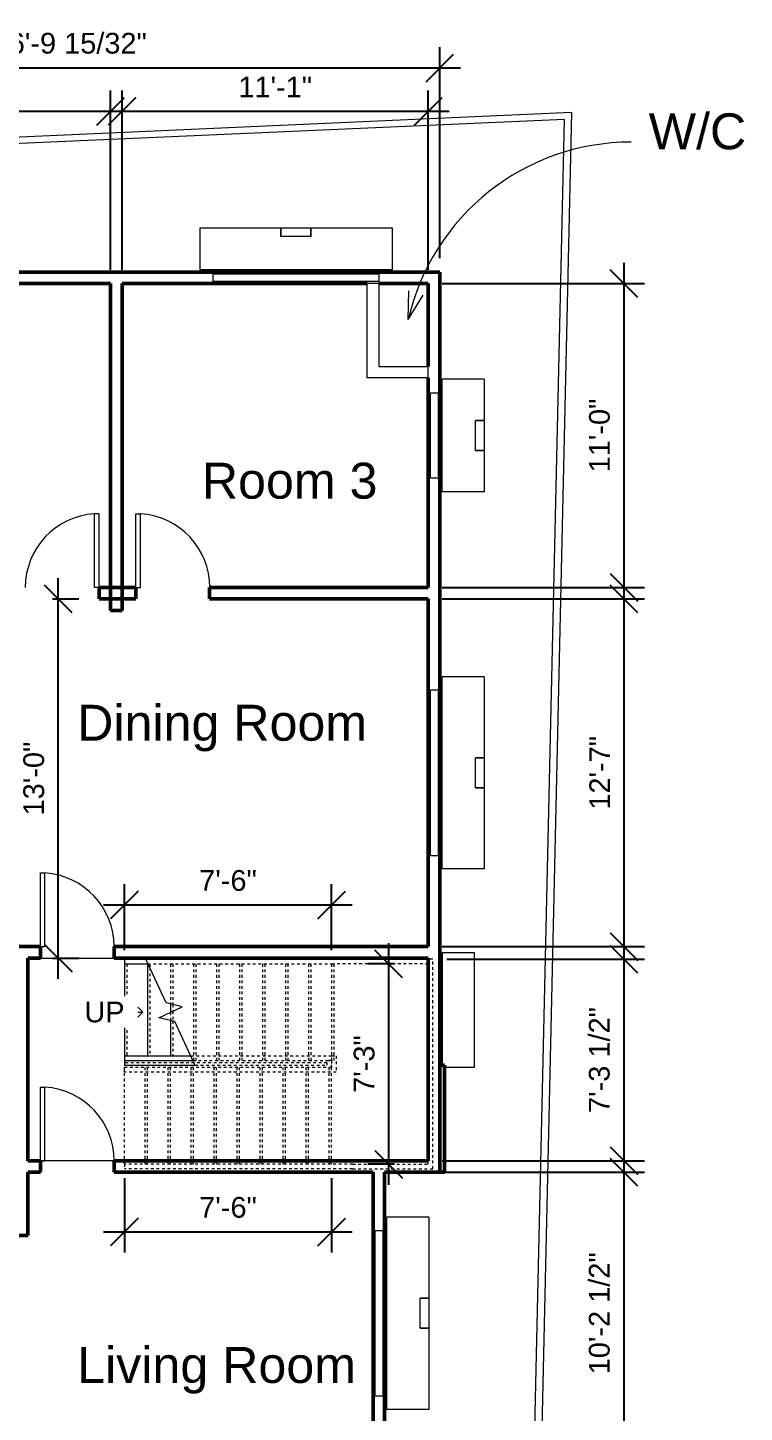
# Model space of a CAD drawing. Header units: feet. Extents: x -34 to 191, y -44 to 82.
# Drawn here: x -6.3 to 19.7, y -13.7 to 36.4 of the extents above; entities that cross this region are included whole.
import ezdxf

# ---------------------------------------------------------------- set-up
doc = ezdxf.new("R2010")
doc.units = ezdxf.units.FT
doc.header["$MEASUREMENT"] = 0
doc.linetypes.add('Overhead 1_16_', pattern=[0.008464, 0.005208, -0.003255])
for name, color, linetype, lineweight in [('A-ANNO-DIMS', 211, 'Continuous', 9), ('A-DOOR', 31, 'Continuous', 13), ('A-FLOR', 192, 'Continuous', 13), ('A-FLOR-HRAL', 11, 'Continuous', 9), ('A-GLAZ', 151, 'Continuous', 13), ('G-ANNO-TEXT', 231, 'Continuous', 9), ('I-WALL', 2, 'Continuous', 13), ('Q-CASE', 31, 'Continuous', 9), ('S-STRS', 31, 'Continuous', 9), ('S-STRS-ANNO', 31, 'Continuous', 9), ('S-STRS-IDEN', 31, 'Continuous', 9), ('S-STRS-MBND', 31, 'Overhead 1_16_', 9)]:
    doc.layers.add(name, color=color, linetype=linetype, lineweight=lineweight)
doc.styles.add('Arial', font='arial.ttf', dxfattribs={"height": 0.75})
doc.styles.add('Arial_1', font='arial.ttf', dxfattribs={"height": 1.299782})
doc.dimstyles.new('Linear_-_3_32__Arial', dxfattribs={"dimtxt": 0.765195, "dimasz": 1, "dimexe": 0.75, "dimexo": 0.5, "dimgap": 0.5, "dimtad": 1, "dimdec": 5, "dimlfac": 12, "dimrnd": 0.03125, "dimzin": 1, "dimdsep": 46, "dimlunit": 4, "dimtxsty": 'Arial', "dimblk1": 'OBLIQUE', "dimblk2": 'OBLIQUE', "dimsah": 1, "dimcen": 0.09, "dimdle": 0.75, "dimazin": 0, "dimtfac": 1, "dimtdec": 4, "dimtix": 1, "dimtmove": 0, "dimatfit": 3, "dimfxl": 1, "dimtvp": 1, "dimtfill": 1, "dimfrac": 2, "dimtolj": 1, "dimtzin": 0, "dimarcsym": 2})

# ---------------------------------------------------------------- blocks, each defined once
blk = doc.blocks.new('Top Rail Type - Top Rail_Internal_-190362-Level 1')
at = {"layer": 'A-FLOR-HRAL'}
for p, q in [((-2.787, 4.837), (-2.787, 4.67)), ((-2.787, 4.837), (-0.382, 4.837)), ((-2.787, 4.67), (-0.304, 4.67)), ((-0.304, 4.67), (-0.382, 4.837))]:
    blk.add_line(p, q, dxfattribs=at)
at = {"layer": 'A-FLOR-HRAL', "linetype": 'Overhead 1_16_'}
for p, q in [((-0.382, 4.837), (4.713, 4.837)), ((-0.304, 4.67), (4.713, 4.67)), ((4.713, 4.837), (4.88, 4.837)), ((4.713, 4.67), (4.713, 4.42)), ((4.88, 4.837), (4.88, 4.42)), ((-2.787, 4.253), (-2.787, 4.42)), ((4.713, 4.42), (-2.787, 4.42)), ((4.88, 4.253), (-2.787, 4.253)), ((4.88, 4.42), (4.88, 4.253))]:
    blk.add_line(p, q, dxfattribs=at)
blk = doc.blocks.new('iron window 4_5 x 6_Recovery_ - iron window 4_5 x 6_Recovery_-197714-Level 1')
at = {"layer": 'A-GLAZ'}
for p, q in [((-3, -0.147), (-3, 0.129)), ((-3, 0.129), (3, 0.129)), ((3, 0.129), (3, -0.147)), ((-3.479, -0.292), (3.479, -0.292)), ((-3.479, -1.809), (-3.479, -0.292)), ((3, -0.147), (-3, -0.147)), ((3.479, -1.809), (3.479, -0.292)), ((-0.542, -1.497), (-0.542, -1.809)), ((-0.542, -1.497), (0.542, -1.497)), ((-0.542, -1.809), (-0.542, -1.497)), ((0.542, -1.809), (0.542, -1.497)), ((0.542, -1.497), (0.542, -1.809)), ((-0.542, -1.809), (-3.479, -1.809)), ((0.542, -1.809), (-0.542, -1.809)), ((3.479, -1.809), (0.542, -1.809))]:
    blk.add_line(p, q, dxfattribs=at)
blk = doc.blocks.new('iron window 4_5 x 3 - iron window 4_5 x 3-197920-Level 1')
at = {"layer": 'A-GLAZ'}
for p, q in [((-1.542, -0.147), (-1.542, 0.129)), ((-1.542, 0.129), (1.542, 0.129)), ((1.542, 0.129), (1.542, -0.147)), ((-2.042, -0.292), (2.042, -0.292)), ((-2.042, -1.809), (-2.042, -0.292)), ((1.542, -0.147), (-1.542, -0.147)), ((2.042, -1.809), (2.042, -0.292)), ((-0.54, -1.497), (-0.54, -1.809)), ((-0.54, -1.497), (0.543, -1.497)), ((-0.54, -1.809), (-0.54, -1.497)), ((0.543, -1.809), (0.543, -1.497)), ((0.543, -1.497), (0.543, -1.809)), ((-0.54, -1.809), (-2.042, -1.809)), ((0.543, -1.809), (-0.54, -1.809)), ((2.042, -1.809), (0.543, -1.809))]:
    blk.add_line(p, q, dxfattribs=at)
blk = doc.blocks.new('Casework 13 - Casework 13-233222-Level 1')
at = {"layer": 'Q-CASE'}
for p, q in [((8.713, 8.587), (9.88, 8.587)), ((8.713, 8.587), (8.713, 4.503)), ((9.88, 4.42), (9.88, 8.587)), ((9.88, 4.42), (8.797, 4.42))]:
    blk.add_line(p, q, dxfattribs=at)
blk = doc.blocks.new('Single-Flush - 32_ x 84_-294674-Level 1')
at = {"layer": 'A-DOOR', "lineweight": 20}
for p, q in [((1.167, -0.208), (1.167, -2.875)), ((1.333, -0.208), (1.167, -0.208)), ((1.333, -0.208), (1.333, -2.875)), ((1.333, -2.875), (1.167, -2.875))]:
    blk.add_line(p, q, dxfattribs=at)
at = {"layer": 'A-DOOR', "lineweight": 9}
blk.add_arc((1.333, -0.208), 2.672, 180, 266.4241, dxfattribs=at)
blk = doc.blocks.new('Single-Flush - 32_ x 84_-294587-Level 1')
at = {"layer": 'A-DOOR', "lineweight": 20}
for p, q in [((1.167, 0.208), (1.167, 2.875)), ((1.333, 2.875), (1.167, 2.875)), ((1.333, 0.208), (1.333, 2.875)), ((1.333, 0.208), (1.167, 0.208))]:
    blk.add_line(p, q, dxfattribs=at)
at = {"layer": 'A-DOOR', "lineweight": 9}
blk.add_arc((1.333, 0.208), 2.672, 93.5759, 180, dxfattribs=at)
blk = doc.blocks.new('_Oblique')
at = {"color": 0, "linetype": 'ByBlock', "lineweight": -2}
blk.add_line((-0.5, -0.5), (0.5, 0.5), dxfattribs=at)
blk = doc.blocks.new('DIMBLOCK4-Level 1')
at = {"layer": 'A-ANNO-DIMS', "color": 0, "lineweight": -2, "transparency": 16777216}
for p, q in [((15.293, -4.276), (15.293, -15.984)), ((8.713, -5.026), (16.043, -5.026)), ((6.713, -15.234), (16.043, -15.234))]:
    blk.add_line(p, q, dxfattribs=at)
at = {"layer": 'Defpoints', "color": 0, "transparency": 16777216}
for p in [(8.213, -5.026), (6.213, -15.234), (15.293, -15.234)]:
    blk.add_point(p, dxfattribs=at)
at = {"layer": 'A-ANNO-DIMS', "color": 0, "lineweight": -2, "transparency": 16777216}
for p, rotation in [((15.293, -5.026), 90), ((15.293, -15.234), 270)]:
    blk.add_blockref('_Oblique', p, dxfattribs=dict(at, rotation=rotation))
at = {"layer": 'A-ANNO-DIMS', "color": 0, "transparency": 16777216, "insert": (14.406, -10.13), "char_height": 0.75, "width": 5.98971, "attachment_point": 5, "rotation": 90, "style": 'Arial', "bg_fill": 3, "box_fill_scale": 1.25, "bg_fill_color": 256, "bg_fill_true_color": 13158600, "bg_fill_transparency": 0}
blk.add_mtext('\\A1;10\'-2 1/2"', dxfattribs=at)
blk = doc.blocks.new('DIMBLOCK5-Level 1')
at = {"layer": 'A-ANNO-DIMS', "color": 0, "lineweight": -2, "transparency": 16777216}
for p, q in [((15.293, 3.432), (15.293, -5.359)), ((8.88, 2.682), (16.043, 2.682)), ((8.713, -4.609), (16.043, -4.609))]:
    blk.add_line(p, q, dxfattribs=at)
at = {"layer": 'Defpoints', "color": 0, "transparency": 16777216}
for p in [(8.38, 2.682), (8.213, -4.609), (15.293, -4.609)]:
    blk.add_point(p, dxfattribs=at)
at = {"layer": 'A-ANNO-DIMS', "color": 0, "lineweight": -2, "transparency": 16777216}
for p, rotation in [((15.293, 2.682), 90), ((15.293, -4.609), 270)]:
    blk.add_blockref('_Oblique', p, dxfattribs=dict(at, rotation=rotation))
at = {"layer": 'A-ANNO-DIMS', "color": 0, "transparency": 16777216, "insert": (14.405, -0.963), "char_height": 0.75, "width": 5.2975, "attachment_point": 5, "rotation": 90, "style": 'Arial', "bg_fill": 3, "box_fill_scale": 1.25, "bg_fill_color": 256, "bg_fill_true_color": 13158600, "bg_fill_transparency": 0}
blk.add_mtext('\\A1;7\'-3 1/2"', dxfattribs=at)
blk = doc.blocks.new('DIMBLOCK6-Level 1')
at = {"layer": 'A-ANNO-DIMS', "color": 0, "lineweight": -2, "transparency": 16777216}
for p, q in [((15.293, 16.474), (15.293, 2.391)), ((8.713, 15.724), (16.043, 15.724)), ((8.713, 3.141), (16.043, 3.141))]:
    blk.add_line(p, q, dxfattribs=at)
at = {"layer": 'Defpoints', "color": 0, "transparency": 16777216}
for p in [(8.213, 15.724), (8.213, 3.141), (15.293, 3.141)]:
    blk.add_point(p, dxfattribs=at)
at = {"layer": 'A-ANNO-DIMS', "color": 0, "lineweight": -2, "transparency": 16777216}
for p, rotation in [((15.293, 15.724), 90), ((15.293, 3.141), 270)]:
    blk.add_blockref('_Oblique', p, dxfattribs=dict(at, rotation=rotation))
at = {"layer": 'A-ANNO-DIMS', "color": 0, "transparency": 16777216, "insert": (14.417, 9.432), "char_height": 0.75, "width": 3.89896, "attachment_point": 5, "rotation": 90, "style": 'Arial', "bg_fill": 3, "box_fill_scale": 1.25, "bg_fill_color": 256, "bg_fill_true_color": 13158600, "bg_fill_transparency": 0}
blk.add_mtext('\\A1;12\'-7"', dxfattribs=at)
blk = doc.blocks.new('DIMBLOCK7-Level 1')
at = {"layer": 'A-ANNO-DIMS', "color": 0, "lineweight": -2, "transparency": 16777216}
for p, q in [((15.293, 27.891), (15.293, 15.391)), ((8.713, 27.141), (16.043, 27.141)), ((8.713, 16.141), (16.043, 16.141))]:
    blk.add_line(p, q, dxfattribs=at)
at = {"layer": 'Defpoints', "color": 0, "transparency": 16777216}
for p in [(8.213, 27.141), (8.213, 16.141), (15.293, 16.141)]:
    blk.add_point(p, dxfattribs=at)
at = {"layer": 'A-ANNO-DIMS', "color": 0, "lineweight": -2, "transparency": 16777216}
for p, rotation in [((15.293, 27.141), 90), ((15.293, 16.141), 270)]:
    blk.add_blockref('_Oblique', p, dxfattribs=dict(at, rotation=rotation))
at = {"layer": 'A-ANNO-DIMS', "color": 0, "transparency": 16777216, "insert": (14.411, 21.641), "char_height": 0.75, "width": 3.89896, "attachment_point": 5, "rotation": 90, "style": 'Arial', "bg_fill": 3, "box_fill_scale": 1.25, "bg_fill_color": 256, "bg_fill_true_color": 13158600, "bg_fill_transparency": 0}
blk.add_mtext('\\A1;11\'-0"', dxfattribs=at)
blk = doc.blocks.new('DIMBLOCK8-Level 1')
at = {"layer": 'A-ANNO-DIMS', "color": 0, "lineweight": -2, "transparency": 16777216}
for p, q in [((-18.16, 28.057), (-18.16, 35.696)), ((8.63, 28.057), (8.63, 35.696)), ((-18.91, 34.946), (9.38, 34.946))]:
    blk.add_line(p, q, dxfattribs=at)
at = {"layer": 'Defpoints', "color": 0, "transparency": 16777216}
for p in [(8.63, 34.946), (-18.16, 27.557), (8.63, 27.557)]:
    blk.add_point(p, dxfattribs=at)
at = {"layer": 'A-ANNO-DIMS', "color": 0, "lineweight": -2, "transparency": 16777216, "rotation": 180}
blk.add_blockref('_Oblique', (-18.16, 34.946), dxfattribs=at)
at = {"layer": 'A-ANNO-DIMS', "color": 0, "lineweight": -2, "transparency": 16777216}
blk.add_blockref('_Oblique', (8.63, 34.946), dxfattribs=at)
at = {"layer": 'A-ANNO-DIMS', "color": 0, "transparency": 16777216, "insert": (-4.765, 35.834), "char_height": 0.75, "width": 7.37412, "attachment_point": 5, "style": 'Arial', "bg_fill": 3, "box_fill_scale": 1.25, "bg_fill_color": 256, "bg_fill_true_color": 13158600, "bg_fill_transparency": 0}
blk.add_mtext('\\A1;26\'-9 15/32"', dxfattribs=at)
blk = doc.blocks.new('DIMBLOCK9-Level 1')
at = {"layer": 'A-ANNO-DIMS', "color": 0, "lineweight": -2, "transparency": 16777216}
for p, q in [((-17.822, 23.682), (-17.822, 34.129)), ((-3.287, 27.641), (-3.287, 34.129)), ((-18.572, 33.379), (-2.537, 33.379))]:
    blk.add_line(p, q, dxfattribs=at)
at = {"layer": 'Defpoints', "color": 0, "transparency": 16777216}
for p in [(-3.287, 33.379), (-3.287, 27.141), (-17.822, 23.182)]:
    blk.add_point(p, dxfattribs=at)
at = {"layer": 'A-ANNO-DIMS', "color": 0, "lineweight": -2, "transparency": 16777216, "rotation": 180}
blk.add_blockref('_Oblique', (-17.822, 33.379), dxfattribs=at)
at = {"layer": 'A-ANNO-DIMS', "color": 0, "lineweight": -2, "transparency": 16777216}
blk.add_blockref('_Oblique', (-3.287, 33.379), dxfattribs=at)
at = {"layer": 'A-ANNO-DIMS', "color": 0, "transparency": 16777216, "insert": (-10.555, 34.266), "char_height": 0.75, "width": 6.68191, "attachment_point": 5, "style": 'Arial', "bg_fill": 3, "box_fill_scale": 1.25, "bg_fill_color": 256, "bg_fill_true_color": 13158600, "bg_fill_transparency": 0}
blk.add_mtext('\\A1;14\'-6 7/16"', dxfattribs=at)
blk = doc.blocks.new('DIMBLOCK10-Level 1')
at = {"layer": 'A-ANNO-DIMS', "color": 0, "lineweight": -2, "transparency": 16777216}
for p, q in [((-2.87, 27.641), (-2.87, 34.129)), ((8.213, 27.641), (8.213, 34.129)), ((-3.62, 33.379), (8.963, 33.379))]:
    blk.add_line(p, q, dxfattribs=at)
at = {"layer": 'Defpoints', "color": 0, "transparency": 16777216}
for p in [(8.213, 33.379), (-2.87, 27.141), (8.213, 27.141)]:
    blk.add_point(p, dxfattribs=at)
at = {"layer": 'A-ANNO-DIMS', "color": 0, "lineweight": -2, "transparency": 16777216, "rotation": 180}
blk.add_blockref('_Oblique', (-2.87, 33.379), dxfattribs=at)
at = {"layer": 'A-ANNO-DIMS', "color": 0, "lineweight": -2, "transparency": 16777216}
blk.add_blockref('_Oblique', (8.213, 33.379), dxfattribs=at)
at = {"layer": 'A-ANNO-DIMS', "color": 0, "transparency": 16777216, "insert": (2.672, 34.255), "char_height": 0.75, "width": 3.89896, "attachment_point": 5, "style": 'Arial', "bg_fill": 3, "box_fill_scale": 1.25, "bg_fill_color": 256, "bg_fill_true_color": 13158600, "bg_fill_transparency": 0}
blk.add_mtext('\\A1;11\'-1"', dxfattribs=at)
blk = doc.blocks.new('DIMBLOCK17-Level 1')
at = {"layer": 'A-ANNO-DIMS', "color": 0, "lineweight": -2, "transparency": 16777216}
for p, q in [((-2.787, 3.016), (-2.787, 5.4)), ((4.713, 3.016), (4.713, 5.4)), ((-3.537, 4.65), (5.463, 4.65))]:
    blk.add_line(p, q, dxfattribs=at)
at = {"layer": 'Defpoints', "color": 0, "transparency": 16777216}
for p in [(4.713, 4.65), (-2.787, 2.516), (4.713, 2.516)]:
    blk.add_point(p, dxfattribs=at)
at = {"layer": 'A-ANNO-DIMS', "color": 0, "lineweight": -2, "transparency": 16777216, "rotation": 180}
blk.add_blockref('_Oblique', (-2.787, 4.65), dxfattribs=at)
at = {"layer": 'A-ANNO-DIMS', "color": 0, "lineweight": -2, "transparency": 16777216}
blk.add_blockref('_Oblique', (4.713, 4.65), dxfattribs=at)
at = {"layer": 'A-ANNO-DIMS', "color": 0, "transparency": 16777216, "insert": (0.963, 5.532), "char_height": 0.75, "width": 3.20675, "attachment_point": 5, "style": 'Arial', "bg_fill": 3, "box_fill_scale": 1.25, "bg_fill_color": 256, "bg_fill_true_color": 13158600, "bg_fill_transparency": 0}
blk.add_mtext('\\A1;7\'-6"', dxfattribs=at)
blk = doc.blocks.new('DIMBLOCK18-Level 1')
at = {"layer": 'A-ANNO-DIMS', "color": 0, "lineweight": -2, "transparency": 16777216}
for p, q in [((6.777, 3.266), (6.777, -5.484)), ((6.984, 2.516), (6.027, 2.516)), ((6.984, -4.734), (6.027, -4.734))]:
    blk.add_line(p, q, dxfattribs=at)
at = {"layer": 'Defpoints', "color": 0, "transparency": 16777216}
for p in [(7.484, 2.516), (6.777, -4.734), (7.484, -4.734)]:
    blk.add_point(p, dxfattribs=at)
at = {"layer": 'A-ANNO-DIMS', "color": 0, "lineweight": -2, "transparency": 16777216}
for p, rotation in [((6.777, 2.516), 90), ((6.777, -4.734), 270)]:
    blk.add_blockref('_Oblique', p, dxfattribs=dict(at, rotation=rotation))
at = {"layer": 'A-ANNO-DIMS', "color": 0, "transparency": 16777216, "insert": (5.894, -1.109), "char_height": 0.75, "width": 3.20675, "attachment_point": 5, "rotation": 90, "style": 'Arial', "bg_fill": 3, "box_fill_scale": 1.25, "bg_fill_color": 256, "bg_fill_true_color": 13158600, "bg_fill_transparency": 0}
blk.add_mtext('\\A1;7\'-3"', dxfattribs=at)
blk = doc.blocks.new('DIMBLOCK19-Level 1')
at = {"layer": 'A-ANNO-DIMS', "color": 0, "lineweight": -2, "transparency": 16777216}
for p, q in [((-2.787, -5.234), (-2.787, -7.933)), ((4.713, -5.234), (4.713, -7.933)), ((-3.537, -7.183), (5.463, -7.183))]:
    blk.add_line(p, q, dxfattribs=at)
at = {"layer": 'Defpoints', "color": 0, "transparency": 16777216}
for p in [(-2.787, -4.734), (4.713, -4.734), (4.713, -7.183)]:
    blk.add_point(p, dxfattribs=at)
at = {"layer": 'A-ANNO-DIMS', "color": 0, "lineweight": -2, "transparency": 16777216, "rotation": 180}
blk.add_blockref('_Oblique', (-2.787, -7.183), dxfattribs=at)
at = {"layer": 'A-ANNO-DIMS', "color": 0, "lineweight": -2, "transparency": 16777216}
blk.add_blockref('_Oblique', (4.713, -7.183), dxfattribs=at)
at = {"layer": 'A-ANNO-DIMS', "color": 0, "transparency": 16777216, "insert": (0.963, -6.3), "char_height": 0.75, "width": 3.20675, "attachment_point": 5, "style": 'Arial', "bg_fill": 3, "box_fill_scale": 1.25, "bg_fill_color": 256, "bg_fill_true_color": 13158600, "bg_fill_transparency": 0}
blk.add_mtext('\\A1;7\'-6"', dxfattribs=at)
blk = doc.blocks.new('DIMBLOCK21-Level 1')
at = {"layer": 'A-ANNO-DIMS', "color": 0, "lineweight": -2, "transparency": 16777216}
for p, q in [((-5.18, 1.974), (-5.18, 16.474)), ((-5.388, 15.724), (-4.43, 15.724)), ((-5.388, 2.724), (-4.43, 2.724))]:
    blk.add_line(p, q, dxfattribs=at)
at = {"layer": 'Defpoints', "color": 0, "transparency": 16777216}
for p in [(-5.888, 15.724), (-5.18, 15.724), (-5.888, 2.724)]:
    blk.add_point(p, dxfattribs=at)
at = {"layer": 'A-ANNO-DIMS', "color": 0, "lineweight": -2, "transparency": 16777216}
for p, rotation in [((-5.18, 15.724), 90), ((-5.18, 2.724), 270)]:
    blk.add_blockref('_Oblique', p, dxfattribs=dict(at, rotation=rotation))
at = {"layer": 'A-ANNO-DIMS', "color": 0, "transparency": 16777216, "insert": (-6.064, 9.224), "char_height": 0.75, "width": 3.89896, "attachment_point": 5, "rotation": 90, "style": 'Arial', "bg_fill": 3, "box_fill_scale": 1.25, "bg_fill_color": 256, "bg_fill_true_color": 13158600, "bg_fill_transparency": 0}
blk.add_mtext('\\A1;13\'-0"', dxfattribs=at)

msp = doc.modelspace()

# ---------------------------------------------------------------- linework, layer by layer
at = {"layer": 'A-FLOR'}
for p, q in [((-5.82844253, 2.72408242), (-3.16177586, 2.72408242)), ((-3.16177586, -4.60925092), (-5.82844253, -4.60925092))]:
    msp.add_line(p, q, dxfattribs=at)
at = {"layer": 'G-ANNO-TEXT', "color": 7}
msp.add_line((7.4877987, 25.8384497), (7.51289242, 26.87342172), dxfattribs=at)
at = {"layer": 'I-WALL'}
for p, q in [((-21.40992486, 31.79654915), (13.39549458, 33.34378842)), ((13.13953466, 33.08216308), (-21.15992486, 31.55741575)), ((11.71353166, -30.18967728), (13.13953466, 33.08216308)), ((13.39549458, 33.34378842), (11.96346819, -30.19531028)), ((6.0048908, 23.72408242), (6.0048908, 27.14074908)), ((6.42155747, 27.14074908), (6.0048908, 27.14074908)), ((6.42155747, 27.14074908), (6.42155747, 24.14074908)), ((6.42155747, 24.14074908), (8.21322414, 24.14074908)), ((8.21322414, 23.72408242), (8.21322414, 24.14074908)), ((8.21322414, 23.72408242), (6.0048908, 23.72408242))]:
    msp.add_line(p, q, dxfattribs=at)
at = {"layer": 'I-WALL', "lineweight": 50}
for p, q in [((8.6298908, 27.55741575), (-18.15992486, 27.55741575)), ((-14.95159153, 27.14074908), (-3.28677586, 27.14074908)), ((-3.28677586, 27.14074908), (-3.28677586, 15.30741575)), ((-2.8701092, 27.14074908), (6.0048908, 27.14074908)), ((-2.8701092, 15.30741575), (-2.8701092, 27.14074908)), ((6.42155747, 27.14074908), (8.21322414, 27.14074908)), ((8.21322414, 27.14074908), (8.21322414, 24.14074908)), ((8.6298908, 27.55741575), (8.6298908, -5.02591758)), ((8.21322414, 23.72408242), (8.21322414, 16.14074908)), ((-2.36825819, 16.14074908), (-3.70159153, 16.14074908)), ((-3.70159153, 16.14074908), (-3.70159153, 15.72408242)), ((-2.36825819, 15.72408242), (-2.36825819, 16.14074908)), ((8.21322414, 16.14074908), (0.29840847, 16.14074908)), ((0.29840847, 16.14074908), (0.29840847, 15.72408242)), ((-3.70159153, 15.72408242), (-2.36825819, 15.72408242)), ((0.29840847, 15.72408242), (8.21322414, 15.72408242)), ((8.21322414, 15.72408242), (8.21322414, 3.14074908)), ((-3.28677586, 15.30741575), (-2.8701092, 15.30741575)), ((-5.82844253, 3.14074908), (-9.32659153, 3.14074908)), ((-5.82844253, 2.72408242), (-5.82844253, 3.14074908)), ((8.21322414, 3.14074908), (-3.16177586, 3.14074908)), ((-3.16177586, 3.14074908), (-3.16177586, 2.72408242)), ((-6.28677586, -4.60925092), (-6.28677586, 2.72408242)), ((-6.28677586, 2.72408242), (-5.82844253, 2.72408242)), ((-3.16177586, 2.72408242), (8.21322414, 2.72408242)), ((8.21322414, 2.72408242), (8.21322414, -4.60925092)), ((8.79655747, -1.15091758), (8.6298908, -1.15091758)), ((8.79655747, -5.02591758), (8.79655747, -1.15091758)), ((-5.82844253, -4.60925092), (-6.28677586, -4.60925092)), ((-5.82844253, -5.02591758), (-5.82844253, -4.60925092)), ((8.21322414, -4.60925092), (-3.16177586, -4.60925092)), ((-3.16177586, -4.60925092), (-3.16177586, -5.02591758)), ((-6.28677586, -7.31758425), (-6.28677586, -5.02591758)), ((-6.28677586, -5.02591758), (-5.82844253, -5.02591758)), ((-3.16177586, -5.02591758), (6.21322414, -5.02591758)), ((6.21322414, -5.02591758), (6.21322414, -15.23416045)), ((6.6298908, -5.02591758), (8.79655747, -5.02591758)), ((6.6298908, -26.19987504), (6.6298908, -5.02591758)), ((-6.70344253, -7.31758425), (-6.28677586, -7.31758425))]:
    msp.add_line(p, q, dxfattribs=at)
at = {"layer": 'S-STRS'}
for p, q in [((-2.78677586, 2.68241575), (-2.78677586, 2.51574908)), ((-2.78677586, 2.68241575), (-2.01386554, 2.68241575)), ((-2.78677586, 2.51574908), (-1.95344253, 2.51574908)), ((-2.78677586, 2.51574908), (-2.78677586, -0.81758425)), ((-1.95344253, 2.51574908), (-1.9361476, 2.51574908)), ((-1.95344253, 2.51574908), (-1.95344253, -0.81758425)), ((-1.1201092, 1.06709855), (-1.1201092, 0.76574908)), ((-1.1201092, 0.46439962), (-1.1201092, -0.81758425)), ((-2.78677586, -0.98425092), (-2.78677586, -1.15091758)), ((-2.78677586, -1.15091758), (-0.22635285, -1.15091758))]:
    msp.add_line(p, q, dxfattribs=at)
at = {"layer": 'S-STRS', "linetype": 'Overhead 1_16_'}
for p, q in [((-2.70344253, 2.51574908), (-2.70344253, -0.81758425)), ((-1.8701092, 2.37412927), (-1.8701092, -0.81758425)), ((-1.03677586, 1.04684599), (-1.03677586, 0.80460805)), ((-1.03677586, 0.44414706), (-1.03677586, -0.81758425))]:
    msp.add_line(p, q, dxfattribs=at)
at = {"layer": 'S-STRS-ANNO'}
for p, q in [((-2.1201092, 0.76574908), (-2.6201092, 1.26574908)), ((-2.78677586, 0.76574908), (-2.1201092, 0.76574908)), ((-2.1201092, 0.76574908), (-2.6201092, 0.26574908))]:
    msp.add_line(p, q, dxfattribs=at)
at = {"layer": 'S-STRS-MBND'}
for p, q in [((-2.01386554, 2.68241575), (4.78530904, 2.68241575)), ((-1.9361476, 2.51574908), (4.78530904, 2.51574908)), ((-1.8701092, 2.51574908), (-1.8701092, 2.37412927)), ((-1.1201092, 2.51574908), (-1.1201092, 1.06709855)), ((-1.03677586, 2.51574908), (-1.03677586, 1.04684599)), ((-0.28677586, 2.51574908), (-0.28677586, -0.98425092)), ((-0.20344253, 2.51574908), (-0.20344253, -0.98425092)), ((0.54655747, 2.51574908), (0.54655747, -0.98425092)), ((0.6298908, 2.51574908), (0.6298908, -0.98425092)), ((1.3798908, 2.51574908), (1.3798908, -0.98425092)), ((1.46322414, 2.51574908), (1.46322414, -0.98425092)), ((2.21322414, 2.51574908), (2.21322414, -0.98425092)), ((2.29655747, 2.51574908), (2.29655747, -0.98425092)), ((3.04655747, 2.51574908), (3.04655747, -0.98425092)), ((3.1298908, 2.51574908), (3.1298908, -0.98425092)), ((3.8798908, 2.51574908), (3.8798908, -0.98425092)), ((3.96322414, 2.51574908), (3.96322414, -0.98425092)), ((4.71322414, 2.51574908), (4.71322414, -0.98425092)), ((8.3798908, 2.68241575), (4.78530904, 2.68241575)), ((8.21322414, 2.51574908), (4.78530904, 2.51574908)), ((4.79655747, 2.51574908), (4.79655747, -0.98425092)), ((8.21322414, -4.73425092), (8.21322414, 2.51574908)), ((8.3798908, -4.90091758), (8.3798908, 2.68241575)), ((-1.1201092, 0.76574908), (-1.1201092, 0.46439962)), ((-1.03677586, 0.80460805), (-1.03677586, 0.44414706)), ((-0.30407079, -0.98425092), (4.54655747, -0.98425092)), ((4.71322414, -0.98425092), (4.54655747, -0.98425092)), ((4.54655747, -0.98425092), (4.71322414, -0.98425092)), ((4.71322414, -0.98425092), (4.71322414, -1.06758425)), ((-2.78677586, -1.06758425), (-2.78677586, -1.23425092)), ((4.54655747, -1.06758425), (-2.78677586, -1.06758425)), ((4.71322414, -1.23425092), (-2.78677586, -1.23425092)), ((-2.78677586, -4.73425092), (-2.78677586, -1.23425092)), ((-2.03677586, -4.73425092), (-2.03677586, -1.23425092)), ((-1.95344253, -4.73425092), (-1.95344253, -1.23425092)), ((-1.20344253, -4.73425092), (-1.20344253, -1.23425092)), ((-1.1201092, -4.73425092), (-1.1201092, -1.23425092)), ((-0.3701092, -4.73425092), (-0.3701092, -1.23425092)), ((-0.28677586, -4.73425092), (-0.28677586, -1.23425092)), ((-0.22635285, -1.15091758), (4.54655747, -1.15091758)), ((0.46322414, -4.73425092), (0.46322414, -1.23425092)), ((0.54655747, -4.73425092), (0.54655747, -1.23425092)), ((1.29655747, -4.73425092), (1.29655747, -1.23425092)), ((1.3798908, -4.73425092), (1.3798908, -1.23425092)), ((2.1298908, -4.73425092), (2.1298908, -1.23425092)), ((2.21322414, -4.73425092), (2.21322414, -1.23425092)), ((2.96322414, -4.73425092), (2.96322414, -1.23425092)), ((3.04655747, -4.73425092), (3.04655747, -1.23425092)), ((3.79655747, -4.73425092), (3.79655747, -1.23425092)), ((3.8798908, -4.73425092), (3.8798908, -1.23425092)), ((4.54655747, -1.15091758), (4.54655747, -1.06758425)), ((4.6298908, -4.73425092), (4.6298908, -1.23425092)), ((4.71322414, -1.23425092), (4.71322414, -1.06758425)), ((4.71322414, -4.73425092), (4.71322414, -1.23425092)), ((-2.78677586, -4.73425092), (-2.78677586, -4.90091758)), ((5.47447257, -4.73425092), (-2.78677586, -4.73425092)), ((5.47447257, -4.90091758), (-2.78677586, -4.90091758)), ((5.47447257, -4.73425092), (8.21322414, -4.73425092)), ((5.47447257, -4.90091758), (8.3798908, -4.90091758))]:
    msp.add_line(p, q, dxfattribs=at)
at = {"layer": 'S-STRS-MBND', "linetype": 'Continuous'}
for p, q in [((-1.27859104, 1.1056145), (-2.01386554, 2.68241575)), ((-0.69527742, 0.96385139), (-1.27859104, 1.1056145)), ((-1.54494097, 0.56764677), (-0.69527742, 0.96385139)), ((-0.96162735, 0.42588366), (-1.54494097, 0.56764677)), ((-0.38178874, -0.81758425), (-0.96162735, 0.42588366)), ((-0.22635285, -1.15091758), (-0.30407079, -0.98425092))]:
    msp.add_line(p, q, dxfattribs=at)

# ---------------------------------------------------------------- block references
at = {"layer": 'A-DOOR'}
msp.add_blockref('Single-Flush - 32_ x 84_-294587-Level 1', (-5.03492486, 15.93241575), dxfattribs=at)
at = {"layer": 'A-DOOR', "rotation": 180}
for p in [(-1.03492486, 15.93241575), (-4.4951092, 2.93241575), (-4.4951092, -4.81758425)]:
    msp.add_blockref('Single-Flush - 32_ x 84_-294674-Level 1', p, dxfattribs=at)
at = {"layer": 'A-FLOR-HRAL'}
msp.add_blockref('Top Rail Type - Top Rail_Internal_-190362-Level 1', (0, -5.65409757), dxfattribs=at)
at = {"layer": 'A-GLAZ'}
for name, p, rotation in [('iron window 4_5 x 6_Recovery_ - iron window 4_5 x 6_Recovery_-197714-Level 1', (3.42155747, 27.34908242), 180), ('iron window 4_5 x 3 - iron window 4_5 x 3-197920-Level 1', (8.42155747, 21.64074908), 89.99999999999991), ('iron window 4_5 x 6_Recovery_ - iron window 4_5 x 6_Recovery_-197714-Level 1', (8.42155747, 9.43241575), 89.99999999999991), ('iron window 4_5 x 6_Recovery_ - iron window 4_5 x 6_Recovery_-197714-Level 1', (6.42155747, -10.13003901), 89.99999999999991)]:
    msp.add_blockref(name, p, dxfattribs=dict(at, rotation=rotation))
at = {"layer": 'Q-CASE'}
msp.add_blockref('Casework 13 - Casework 13-233222-Level 1', (0, -5.65409757), dxfattribs=at)

# ---------------------------------------------------------------- texts
at = {"layer": 'G-ANNO-TEXT', "color": 7, "attachment_point": 1, "style": 'Arial_1'}
for s, insert, char_height, width in [('W/C', (16.19026493, 33.30078476), 1.299781779, 4.4945), ('Room 3', (0.01636465, 20.65530305), 1.299781779, 7.8275), ('Living Room', (-4.49540031, -11.34865043), 1.2997817785, 12.44825)]:
    msp.add_mtext(s, dxfattribs=dict(at, insert=insert, char_height=char_height, width=width))

# ---------------------------------------------------------------- next in the draw order: texts
at = {"layer": 'S-STRS-IDEN', "insert": (-4.2347594, 1.15081014), "char_height": 0.75, "width": 1.7375802396, "attachment_point": 1, "line_spacing_factor": 0.941778, "style": 'Arial', "bg_fill": 3, "box_fill_scale": 1.25, "bg_fill_color": 256, "bg_fill_true_color": 13158600, "bg_fill_transparency": 0}
msp.add_mtext('UP', dxfattribs=at)

# ---------------------------------------------------------------- next in the draw order: dimensions: what is measured, and where the dimension line sits
at = {"layer": 'A-ANNO-DIMS'}
for base, p1, p2, override, picture, middle in [((-5.1804503, 15.72408242), (-5.88755708, 2.72408242), (-5.88755708, 15.72408242), {"dimpost": '<>', "dimfxl": 13}, 'DIMBLOCK21-Level 1', (-6.06363584, 9.22408242)), ((15.29344068, -15.23416045), (8.21322414, -5.02591758), (6.21322414, -15.23416045), {"dimpost": '<>', "dimfxl": 10.402318}, 'DIMBLOCK4-Level 1', (14.40565078, -10.13003901))]:
    dim = msp.add_linear_dim(base=base, p1=p1, p2=p2, angle=90, dimstyle='Linear_-_3_32__Arial', override=override, dxfattribs=at)
    dim.commit()
    dim.dimension.update_dxf_attribs({"geometry": picture, "text_midpoint": middle})
dim = msp.add_linear_dim(base=(4.71322414, 4.64951318), p1=(-2.78677586, 2.51574908), p2=(4.71322414, 2.51574908), dimstyle='Linear_-_3_32__Arial', override={"dimpost": '<>', "dimfxl": 7.5}, dxfattribs=at)
dim.commit()
dim.dimension.update_dxf_attribs({"geometry": 'DIMBLOCK17-Level 1', "text_midpoint": (0.96322414, 5.53244292)})

# ---------------------------------------------------------------- next in the draw order: texts
at = {"layer": 'G-ANNO-TEXT', "color": 7, "insert": (-4.49540031, 11.89459657), "char_height": 1.2997817785, "width": 12.928, "attachment_point": 1, "style": 'Arial_1'}
msp.add_mtext('Dining Room', dxfattribs=at)

# ---------------------------------------------------------------- next in the draw order: dimensions: what is measured, and where the dimension line sits
at = {"layer": 'A-ANNO-DIMS'}
for base, p1, p2, override, picture, middle in [((6.77704806, -4.73425092), (7.48415484, 2.51574908), (7.48415484, -4.73425092), {"dimpost": '<>', "dimfxl": 7.25}, 'DIMBLOCK18-Level 1', (5.89386252, -1.10925092)), ((15.29344068, -4.60925092), (8.3798908, 2.68241575), (8.21322414, -4.60925092), {"dimpost": '<>', "dimfxl": 7.293571}, 'DIMBLOCK5-Level 1', (14.40539498, -0.96341758))]:
    dim = msp.add_linear_dim(base=base, p1=p1, p2=p2, angle=90, dimstyle='Linear_-_3_32__Arial', override=override, dxfattribs=at)
    dim.commit()
    dim.dimension.update_dxf_attribs({"geometry": picture, "text_midpoint": middle})

# ---------------------------------------------------------------- next in the draw order: dimensions: what is measured, and where the dimension line sits
dim = msp.add_linear_dim(base=(15.29344068, 3.14074908), p1=(8.21322414, 15.72408242), p2=(8.21322414, 3.14074908), angle=90, dimstyle='Linear_-_3_32__Arial', override={"dimpost": '<>', "dimfxl": 12.583333}, dxfattribs=at)
dim.commit()
dim.dimension.update_dxf_attribs({"geometry": 'DIMBLOCK6-Level 1', "text_midpoint": (14.4169059, 9.43241575)})
dim = msp.add_linear_dim(base=(4.71322414, -7.18298942), p1=(-2.78677586, -4.73425092), p2=(4.71322414, -4.73425092), dimstyle='Linear_-_3_32__Arial', override={"dimpost": '<>', "dimfxl": 7.5}, dxfattribs=at)
dim.commit()
dim.dimension.update_dxf_attribs({"geometry": 'DIMBLOCK19-Level 1', "text_midpoint": (0.96322414, -6.30005968)})

# ---------------------------------------------------------------- next in the draw order: dimensions: what is measured, and where the dimension line sits
dim = msp.add_linear_dim(base=(15.29344068, 16.14074908), p1=(8.21322414, 27.14074908), p2=(8.21322414, 16.14074908), angle=90, dimstyle='Linear_-_3_32__Arial', override={"dimpost": '<>', "dimfxl": 11}, dxfattribs=at)
dim.commit()
dim.dimension.update_dxf_attribs({"geometry": 'DIMBLOCK7-Level 1', "text_midpoint": (14.41051094, 21.64074908)})

# ---------------------------------------------------------------- next in the draw order: linework, layer by layer
at = {"layer": 'G-ANNO-TEXT', "color": 7}
msp.add_line((7.4877987, 25.8384497), (8.02701651, 26.7222149), dxfattribs=at)

# ---------------------------------------------------------------- next in the draw order: dimensions: what is measured, and where the dimension line sits
at = {"layer": 'A-ANNO-DIMS'}
dim = msp.add_linear_dim(base=(8.6298908, 34.9455137), p1=(-18.15992486, 27.55741575), p2=(8.6298908, 27.55741575), dimstyle='Linear_-_3_32__Arial', override={"dimpost": '<>', "dimfxl": 26.789816}, dxfattribs=at)
dim.commit()
dim.dimension.update_dxf_attribs({"geometry": 'DIMBLOCK8-Level 1', "text_midpoint": (-4.76501703, 35.8335594)})

# ---------------------------------------------------------------- next in the draw order: dimensions: what is measured, and where the dimension line sits
dim = msp.add_linear_dim(base=(-3.28677586, 33.37860891), p1=(-17.82226639, 23.18241575), p2=(-3.28677586, 27.14074908), dimstyle='Linear_-_3_32__Arial', override={"dimpost": '<>', "dimfxl": 15.064823}, dxfattribs=at)
dim.commit()
dim.dimension.update_dxf_attribs({"geometry": 'DIMBLOCK9-Level 1', "text_midpoint": (-10.55452113, 34.26639881)})

# ---------------------------------------------------------------- next in the draw order: dimensions: what is measured, and where the dimension line sits
dim = msp.add_linear_dim(base=(8.21322414, 33.37860891), p1=(-2.8701092, 27.14074908), p2=(8.21322414, 27.14074908), dimstyle='Linear_-_3_32__Arial', override={"dimpost": '<>', "dimfxl": 11.083333}, dxfattribs=at)
dim.commit()
dim.dimension.update_dxf_attribs({"geometry": 'DIMBLOCK10-Level 1', "text_midpoint": (2.67155747, 34.2551437)})

# ---------------------------------------------------------------- next in the draw order: linework, layer by layer
at = {"layer": 'G-ANNO-TEXT', "color": 7}
msp.add_arc((15.55026493, 23.98840864), 8.27200179, 90, 167.076438138, dxfattribs=at)

doc.saveas('drawing.dxf')
